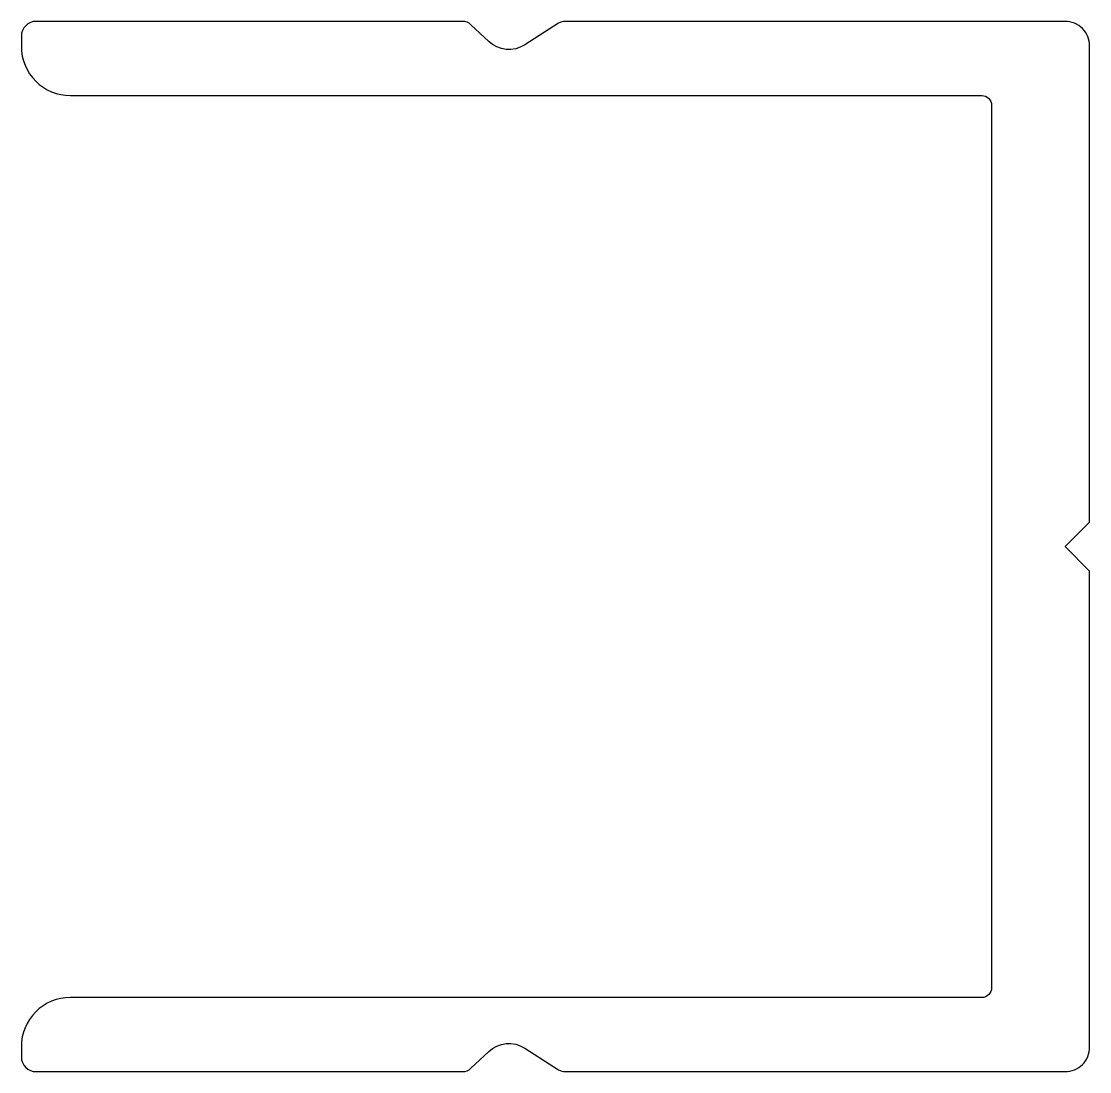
# Model space of a CAD drawing. Extents: x 425.4 to 447.2, y 666.6 to 688.
import ezdxf

# ---------------------------------------------------------------- set-up
doc = ezdxf.new("R2010")
doc.units = 0
doc.layers.get('0').update_dxf_attribs({"linetype": 'CONTINUOUS'})

msp = doc.modelspace()

# ---------------------------------------------------------------- linework, layer by layer
msp.add_lwpolyline([(436.462, 687.999, 0.142907), (436.327, 687.96), (435.636, 687.519, -0.343641), (434.902, 687.588), (434.538, 687.931, 0.191338), (434.367, 687.999), (425.67, 687.999, 0.414214), (425.37, 687.699), (425.37, 687.487, 0.414214), (426.37, 686.487), (444.957, 686.487, -0.414214), (445.157, 686.287), (445.157, 677.287), (445.157, 668.287, -0.414214), (444.957, 668.087), (426.37, 668.087, 0.414214), (425.37, 667.087), (425.37, 666.875, 0.414214), (425.67, 666.575), (434.367, 666.575, 0.191338), (434.538, 666.644), (434.902, 666.986, -0.343641), (435.636, 667.056), (436.327, 666.615, 0.142907), (436.462, 666.575), (446.657, 666.575, 0.414214), (447.157, 667.075), (447.157, 676.787), (446.657, 677.287), (447.157, 677.787), (447.157, 687.499, 0.414214), (446.657, 687.999)], format="xyb", close=True)

doc.saveas('drawing.dxf')
